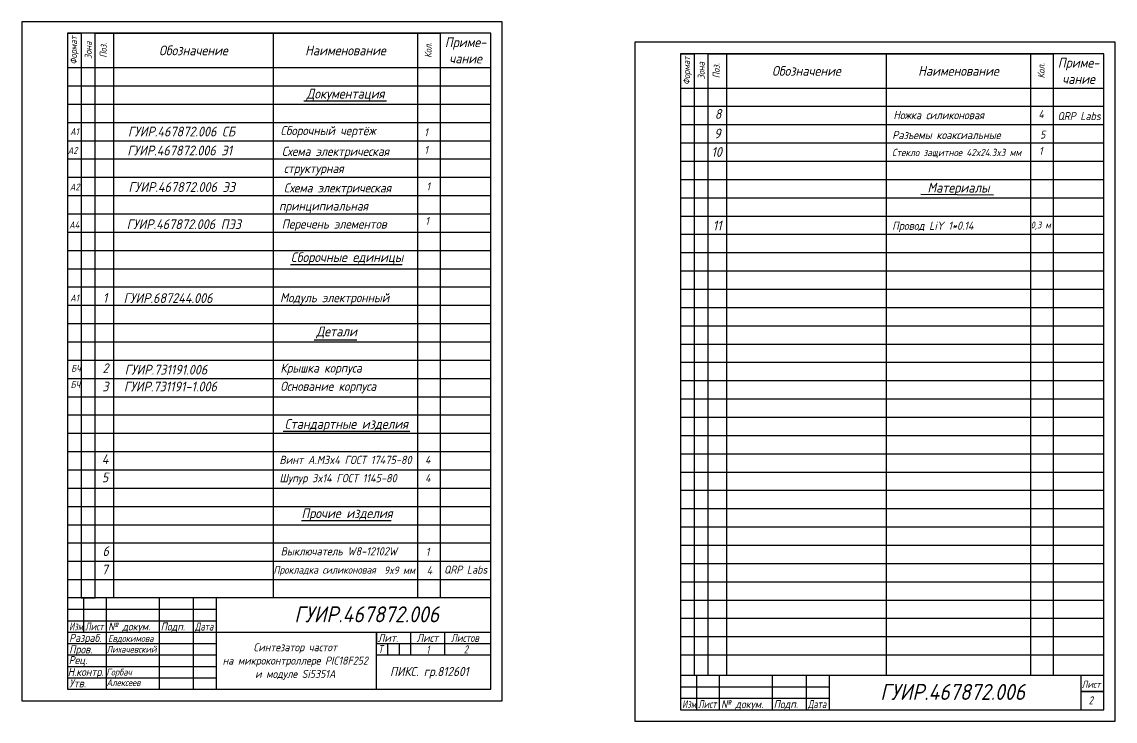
# Model space of a CAD drawing. Header units: millimetres. Extents: x -963 to 6509, y -1367 to 453.
# Drawn here: x 6031.4 to 6509.4, y -576.4 to -270.4 of the extents above; entities that cross this region are included whole.
import ezdxf

# ---------------------------------------------------------------- set-up
doc = ezdxf.new("R2010")
doc.units = ezdxf.units.MM
doc.header["$LTSCALE"] = 0.5
doc.layers.get('0').update_dxf_attribs({"lineweight": 60})
doc.layers.get('Defpoints').update_dxf_attribs({"color": 5})
doc.layers.add('4-текст', color=7, linetype='Continuous', true_color=0x00ad00)
doc.layers.add('Схема', color=30, linetype='Continuous', lineweight=35)
doc.styles.add('5', font='isocpeui.ttf', dxfattribs={"width": 0.9, "height": 5})
doc.styles.get("Standard").update_dxf_attribs({"font": 'isocpeui.ttf', "width": 0.9})

msp = doc.modelspace()

# ---------------------------------------------------------------- linework, layer by layer
at = {"color": 0, "linetype": 'Continuous', "lineweight": 25}
for p, q in [((6051.355, -275.43), (6051.355, -290.43)), ((6071.355, -275.43), (6141.355, -275.43)), ((6204.355, -275.43), (6214.355, -275.43)), ((6319.39, -284.387), (6319.39, -299.387)), ((6339.39, -284.387), (6409.39, -284.387)), ((6472.39, -284.387), (6482.39, -284.387)), ((6051.355, -290.43), (6236.355, -290.43)), ((6051.355, -298.43), (6236.355, -298.43)), ((6319.39, -299.387), (6504.39, -299.387)), ((6051.355, -306.43), (6236.355, -306.43)), ((6319.39, -307.387), (6504.39, -307.387)), ((6051.355, -314.43), (6236.355, -314.43)), ((6319.39, -315.387), (6504.39, -315.387)), ((6051.355, -322.43), (6236.355, -322.43)), ((6319.39, -323.387), (6504.39, -323.387)), ((6051.355, -330.43), (6236.355, -330.43)), ((6319.39, -331.387), (6504.39, -331.387)), ((6051.355, -338.43), (6236.355, -338.43)), ((6319.39, -339.387), (6504.39, -339.387)), ((6051.355, -346.43), (6236.355, -346.43)), ((6319.39, -347.387), (6504.39, -347.387)), ((6051.355, -354.43), (6236.355, -354.43)), ((6319.39, -355.387), (6504.39, -355.387)), ((6051.355, -362.43), (6236.355, -362.43)), ((6319.39, -363.387), (6504.39, -363.387)), ((6051.355, -370.43), (6236.355, -370.43)), ((6319.39, -371.387), (6504.39, -371.387)), ((6051.355, -378.43), (6236.355, -378.43)), ((6319.39, -379.387), (6504.39, -379.387)), ((6051.355, -386.43), (6236.355, -386.43)), ((6319.39, -387.387), (6504.39, -387.387)), ((6051.355, -394.43), (6236.355, -394.43)), ((6319.39, -395.387), (6504.39, -395.387)), ((6051.355, -402.43), (6236.355, -402.43)), ((6319.39, -403.387), (6504.39, -403.387)), ((6051.355, -410.43), (6236.355, -410.43)), ((6319.39, -411.387), (6504.39, -411.387)), ((6051.355, -418.43), (6236.355, -418.43)), ((6319.39, -419.387), (6504.39, -419.387)), ((6051.355, -426.43), (6236.355, -426.43)), ((6319.39, -427.387), (6504.39, -427.387)), ((6051.355, -434.43), (6236.355, -434.43)), ((6319.39, -435.387), (6504.39, -435.387)), ((6051.355, -442.43), (6236.355, -442.43)), ((6319.39, -443.387), (6504.39, -443.387)), ((6051.355, -450.43), (6236.355, -450.43)), ((6319.39, -451.387), (6504.39, -451.387)), ((6051.355, -458.43), (6236.355, -458.43)), ((6319.39, -459.387), (6504.39, -459.387)), ((6051.355, -466.43), (6236.355, -466.43)), ((6319.39, -467.387), (6504.39, -467.387)), ((6051.355, -474.43), (6236.355, -474.43)), ((6319.39, -475.387), (6504.39, -475.387)), ((6051.355, -482.43), (6236.355, -482.43)), ((6319.39, -483.387), (6504.39, -483.387)), ((6051.355, -490.43), (6236.355, -490.43)), ((6319.39, -491.387), (6504.39, -491.387)), ((6051.355, -498.43), (6236.355, -498.43)), ((6319.39, -499.387), (6504.39, -499.387)), ((6051.355, -506.43), (6236.355, -506.43)), ((6319.39, -507.387), (6504.39, -507.387)), ((6051.355, -514.43), (6236.355, -514.43)), ((6319.39, -515.387), (6504.39, -515.387)), ((6236.355, -522.43), (6051.355, -522.43)), ((6058.355, -522.43), (6058.355, -537.43)), ((6068.355, -562.43), (6068.355, -522.43)), ((6091.355, -522.43), (6091.355, -562.43)), ((6106.355, -562.43), (6106.355, -522.43)), ((6116.355, -522.43), (6116.355, -562.43)), ((6319.39, -523.387), (6504.39, -523.387)), ((6051.355, -527.43), (6116.355, -527.43)), ((6051.355, -532.43), (6116.355, -532.43)), ((6051.355, -532.43), (6116.355, -532.43)), ((6319.39, -531.387), (6504.39, -531.387)), ((6051.355, -537.43), (6116.355, -537.43)), ((6051.355, -537.43), (6116.355, -537.43)), ((6116.355, -537.43), (6236.355, -537.43)), ((6186.355, -562.43), (6186.355, -537.43)), ((6186.355, -537.43), (6186.355, -542.43)), ((6201.355, -537.43), (6201.355, -547.43)), ((6216.355, -547.43), (6216.355, -537.43)), ((6319.39, -539.387), (6504.39, -539.387)), ((6051.355, -542.43), (6116.355, -542.43)), ((6186.355, -542.43), (6236.355, -542.43)), ((6191.355, -547.43), (6191.355, -542.43)), ((6196.355, -542.43), (6196.355, -547.43)), ((6051.355, -547.43), (6116.355, -547.43)), ((6186.355, -547.43), (6236.355, -547.43)), ((6319.39, -547.387), (6504.39, -547.387)), ((6051.355, -552.43), (6116.355, -552.43)), ((6051.355, -557.43), (6116.355, -557.43)), ((6504.39, -556.387), (6319.39, -556.387)), ((6326.39, -556.387), (6326.39, -571.387)), ((6336.39, -571.387), (6336.39, -556.387)), ((6359.39, -556.387), (6359.39, -571.387)), ((6374.39, -571.387), (6374.39, -556.387)), ((6384.39, -556.387), (6384.39, -571.387)), ((6494.39, -556.387), (6494.39, -571.387)), ((6051.355, -562.43), (6236.355, -562.43)), ((6186.355, -562.43), (6236.355, -562.43)), ((6319.39, -561.387), (6384.39, -561.387)), ((6494.39, -563.387), (6504.39, -563.387)), ((6319.39, -566.387), (6384.39, -566.387)), ((6319.39, -566.387), (6384.39, -566.387)), ((6319.39, -571.387), (6384.39, -571.387)), ((6319.39, -571.387), (6384.39, -571.387)), ((6319.39, -571.387), (6504.39, -571.387))]:
    msp.add_line(p, q, dxfattribs=at)
at = {"color": 0, "lineweight": 25}
for p, q in [((6051.355, -275.43), (6057.355, -275.43)), ((6057.355, -275.43), (6057.355, -522.43)), ((6063.355, -522.43), (6063.355, -275.43)), ((6063.355, -275.43), (6071.355, -275.43)), ((6071.355, -275.43), (6071.355, -522.43)), ((6141.355, -522.43), (6141.355, -275.43)), ((6141.355, -275.43), (6204.355, -275.43)), ((6204.355, -275.43), (6204.355, -522.43)), ((6214.355, -522.43), (6214.355, -275.43)), ((6319.39, -284.387), (6325.39, -284.387)), ((6325.39, -284.387), (6325.39, -556.387)), ((6331.39, -556.387), (6331.39, -284.387)), ((6331.39, -284.387), (6339.39, -284.387)), ((6339.39, -284.387), (6339.39, -556.387)), ((6409.39, -556.387), (6409.39, -284.387)), ((6409.39, -284.387), (6472.39, -284.387)), ((6472.39, -284.387), (6472.39, -556.387)), ((6482.39, -556.387), (6482.39, -284.387)), ((6057.355, -522.43), (6063.355, -522.43)), ((6494.39, -556.387), (6494.39, -571.387)), ((6504.39, -563.387), (6494.39, -563.387))]:
    msp.add_line(p, q, dxfattribs=at)
at = {"color": 0, "linetype": 'Continuous', "lineweight": 25}
for points in [[(6051.355, -562.43), (6236.355, -562.43), (6236.355, -275.43), (6051.355, -275.43)], [(6319.39, -571.387), (6504.39, -571.387), (6504.39, -284.387), (6319.39, -284.387)]]:
    msp.add_lwpolyline(points, close=True, dxfattribs=at)
at = {"layer": '4-текст', "color": 0, "lineweight": 25}
for p, q in [((6154.626, -304.987), (6190.818, -304.987)), ((6424.424, -345.891), (6456.132, -346.059)), ((6148.822, -376.534), (6197.631, -376.534)), ((6159.189, -409.502), (6177.799, -409.502)), ((6145.659, -449.499), (6201.008, -449.499)), ((6153.685, -488.554), (6192.778, -488.554))]:
    msp.add_line(p, q, dxfattribs=at)
at = {"layer": 'Defpoints', "color": 0, "lineweight": 25}
for p, q in [((6071.355, -275.43), (6073.855, -275.43)), ((6141.355, -275.43), (6143.855, -275.43)), ((6339.39, -284.387), (6341.89, -284.387)), ((6409.39, -284.387), (6411.89, -284.387))]:
    msp.add_line(p, q, dxfattribs=at)
for points in [[(6031.355, -567.43), (6241.355, -567.43), (6241.355, -270.43), (6031.355, -270.43)], [(6299.39, -576.387), (6509.39, -576.387), (6509.39, -279.387), (6299.39, -279.387)]]:
    msp.add_lwpolyline(points, close=True, dxfattribs=at)

# ---------------------------------------------------------------- texts
at = {"lineweight": 50, "insert": (6189.74, -508.714), "char_height": 3.3, "width": 15.66298, "attachment_point": 1}
msp.add_mtext('9x9 мм', dxfattribs=at)
at = {"layer": '4-текст', "color": 0, "lineweight": 25, "width": 0.9}
for s, height, p in [('Ножка силиконовая ', 3.6, (6412.432, -313.027)), ('Разъемы коаксиальные', 3.6, (6411.939, -321.749)), ('Стекло защитное 42x24.3x3 мм', 3.2, (6411.855, -329.194)), ('Провод LiY 1*0.14', 3.6, (6411.901, -361.437)), ('Модуль электронный', 4, (6144.255, -393.112)), ('Крышка корпуса', 4, (6144.397, -423.87)), ('Основание корпуса', 4, (6144.397, -431.87)), ('Винт А.M3x4 ГОСТ 17475-80', 3.6, (6143.989, -463.889)), ('Шупур 3x14 ГОСТ 1145-80', 3.6, (6143.989, -471.87)), ('Выключатель W8-12102W', 3.6, (6144.536, -503.871)), ('Прокладка силиконовая ', 3.3, (6141.389, -511.855))]:
    msp.add_text(s, height=height, dxfattribs=at).set_placement(p)
at = {"layer": '4-текст', "color": 0, "linetype": 'Continuous', "lineweight": 25}
for s, height, width, p in [('4', 3.5, 0.9, (6475.84, -312.552)), ('1', 3.5, 0.9, (6207.286, -320.48)), ('5', 3.5, 0.9, (6476.57, -321.5)), ('1', 3.5, 0.9, (6207.342, -328.211)), ('1', 3.5, 0.9, (6476.073, -328.703)), ('1', 3.5, 0.9, (6208.24, -344.2)), ('1', 3.5, 0.9, (6207.737, -359.349)), ('0,3 м', 3, 0.9, (6472.474, -360.816)), ('4', 3.5, 0.9, (6207.674, -463.793)), ('4', 3.5, 0.9, (6207.674, -471.793)), ('1', 3.5, 0.9, (6207.967, -504.047)), ('4', 3.5, 0.9, (6208.358, -512.128)), ('Изм.', 3.5, 0.7, (6052.026, -536.728)), ('Лист', 3.5, 0.75, (6059.026, -536.728)), ('№ докум.', 3.5, 0.9, (6069.026, -536.728)), ('Подп.', 3.5, 0.9, (6092.026, -536.728)), ('Дата', 3.5, 0.75, (6107.026, -536.728)), ('Разраб.', 3.5, 0.9, (6052.026, -541.728)), ('Евдокимова', 3, 0.9, (6069.026, -541.728)), ('Лит.', 3.5, 0.9, (6187.026, -541.728)), ('Лист', 3.5, 0.9, (6203.956, -541.728)), ('Листов', 3.5, 0.8, (6219.026, -541.728)), ('Пров.', 3.5, 0.9, (6052.026, -546.728)), ('Лихачевский', 3, 0.9, (6068.383, -546.452)), ('T', 3.5, 0.8, (6187.11, -546.629)), ('1', 3.5, 0.8, (6208.196, -546.86)), ('2', 3.5, 0.8, (6224.612, -546.728)), ('Рец.', 3.5, 0.9, (6051.848, -551.435)), ('Н.контр.', 3.5, 0.9, (6051.435, -556.594)), ('Горбач', 3, 0.9, (6068.281, -556.429)), ('Утв.', 3.5, 0.9, (6052.107, -561.594)), ('Алексеев', 3, 0.9, (6068.355, -561.028)), ('Лист', 3.0594, 0.9, (6494.759, -561.794)), ('Изм.', 3.5, 0.7, (6320.061, -570.684)), ('Лист', 3.5, 0.75, (6327.061, -570.684)), ('№ докум.', 3.5, 0.9, (6337.061, -570.684)), ('Подп.', 3.5, 0.9, (6360.061, -570.684)), ('Дата', 3.5, 0.75, (6375.061, -570.684)), ('2', 3.5, 0.8, (6497.847, -569.033))]:
    msp.add_text(s, height=height, dxfattribs=dict(at, width=width)).set_placement(p)
at = {"layer": '4-текст', "color": 0, "lineweight": 25, "char_height": 3, "attachment_point": 5, "rotation": 90}
for s, insert in [('\\pxqc;Формат', (6054.37, -282.863)), ('\\pxqc;Зона', (6060.37, -282.863)), ('\\pxqc;Поз.', (6066.944, -282.863)), ('\\pxqc;Кол.', (6209.015, -282.863)), ('\\pxqc;Формат', (6322.405, -291.82)), ('\\pxqc;Зона', (6328.405, -291.82)), ('\\pxqc;Поз.', (6334.98, -291.82)), ('\\pxqc;Кол.', (6477.051, -291.82))]:
    msp.add_mtext_dynamic_manual_height_columns(s, width=6, gutter_width=21.377, heights=[0], dxfattribs=dict(at, insert=insert))
at = {"layer": '4-текст', "color": 0, "lineweight": 25, "attachment_point": 5}
for s, width, gutter_width, insert, char_height in [('\\pxqc;Приме-\\Pчание', 22, 21.377, (6225.355, -282.93), 4.2754), ('\\pxqc;Обозначение', 70, 21.377, (6106.355, -282.93), 4.2754), ('\\pxqc;Наименование', 63, 21.377, (6172.855, -282.93), 4.2754), ('\\pxqc;Приме-\\Pчание', 22, 21.377, (6493.39, -291.887), 4.2754), ('\\pxqc;Обозначение', 70, 21.377, (6374.39, -291.887), 4.2754), ('\\pxqc;Наименование', 63, 21.377, (6440.89, -291.887), 4.2754), ('\\pxqc;Документация', 63, 21.377, (6172.855, -302.43), 4.2754), ('\\pxqc;8', 8, 21.377, (6335.795, -310.723), 4.2754), ('\\pxqc;А1', 6, 21.377, (6054.355, -318.43), 3), ('ГУИР.467872.006 СБ', 67.5, 21.377, (6101.166, -318.43), 4.2754), ('Сборочный чертёж', 72.26164, 21.377, (6165.207, -318.555), 4), ('\\pxqc;9', 8, 21.377, (6335.497, -319.303), 4.2754), ('ГУИР.467872.006 Э1', 67.5, 21.377, (6100.365, -326.714), 4.2754), ('А2', 6, 21.377, (6053.554, -326.714), 3), ('Схема электрическая', 72.26164, 21.377, (6168.493, -327.631), 4), ('\\pxqc;10', 8, 21.377, (6335.162, -327.356), 4.2754), ('структурная', 72.26164, 21.377, (6158.99, -335.119), 4), ('\\pxqc;А2', 6, 21.377, (6054.451, -342.703), 3), ('ГУИР.467872.006 Э3', 67.5, 21.377, (6101.263, -342.703), 4.2754), ('Схема электрическая', 72.26164, 21.377, (6169.391, -343.62), 4), ('\\pxqc;Материалы', 63, 21.377, (6440.901, -343.563), 4.2754), ('принципиальная', 72.26164, 21.377, (6163.26, -351.531), 4), ('\\pxqc;А4', 6, 21.377, (6054.254, -359.271), 3), ('ГУИР.467872.006 ПЭ3', 67.5, 21.377, (6102.178, -358.97), 4.2754), ('Перечень элементов', 72.26164, 21.377, (6167.916, -359.425), 4), ('\\pxqc;11', 8, 21.377, (6335.401, -359.563), 4.2754), ('\\pxqc;Сборочные единицы', 63, 21.377, (6173.543, -373.977), 4.2754), ('\\pxqc;А1', 6, 21.377, (6054.394, -391.244), 3), ('\\pxqc;1', 8, 21.377, (6067.755, -391.238), 4.2754), ('ГУИР.687244.006 ', 67.5, 21.377, (6095.265, -391.293), 4.2754), ('\\pxqc;Детали', 63, 21.377, (6169.01, -406.305), 4.2754), ('\\pxqc;БЧ', 6, 21.377, (6054.997, -422.02), 3), ('\\pxqc;2', 8, 21.377, (6067.897, -421.996), 4.2754), ('ГУИР.731191.006', 67.5, 21.377, (6094.353, -422.609), 4.2754), ('\\pxqc;БЧ', 6, 21.377, (6054.761, -429.075), 3), ('\\pxqc;3', 8, 21.377, (6067.897, -429.996), 4.2754), ('ГУИР.731191-1.006', 67.5, 21.377, (6096.311, -429.996), 4.2754), ('\\pxqc;Стандартные изделия', 63, 21.377, (6173.243, -446.942), 4.2754), ('\\pxqc;4', 8, 21.377, (6067.743, -461.742), 4.2754), ('\\pxqc;5', 8, 21.377, (6067.743, -469.742), 4.2754), ('\\pxqc;Прочие изделия', 63, 21.377, (6173.536, -485.997), 4.2754), ('\\pxqc;6', 8, 21.377, (6068.036, -501.997), 4.2754), ('\\pxqc;7', 8, 21.377, (6067.624, -510.027), 4.2754), ('Синтезатор частот\\Pна микроконтроллере PIC18F252 ^Jи модуле Si5351A', 70, 10, (6150.902, -550.38), 3.5)]:
    msp.add_mtext_dynamic_manual_height_columns(s, width=width, gutter_width=gutter_width, heights=[0], dxfattribs=dict(at, insert=insert, char_height=char_height))
at = {"layer": '4-текст', "color": 0, "lineweight": 25, "char_height": 7, "attachment_point": 1, "style": '5'}
for width, insert in [(7, (6150.475, -526.149)), (86.28162, (6406.689, -560.106))]:
    msp.add_mtext_dynamic_manual_height_columns('ГУИР.467872.006', width=width, gutter_width=19.853, heights=[8.693], dxfattribs=dict(at, insert=insert))
at = {"layer": '4-текст', "color": 0, "lineweight": 25, "insert": (6192.331, -552.685), "char_height": 3.97061, "attachment_point": 1}
msp.add_mtext('ПИКС. гр.812601', dxfattribs=at)
at = {"layer": 'Схема', "color": 0, "linetype": 'Continuous', "width": 0.9}
for p in [(6484.208, -313.392), (6215.988, -511.849)]:
    msp.add_text('QRP Labs ', height=3.5, dxfattribs=at).set_placement(p)

doc.saveas('drawing.dxf')
